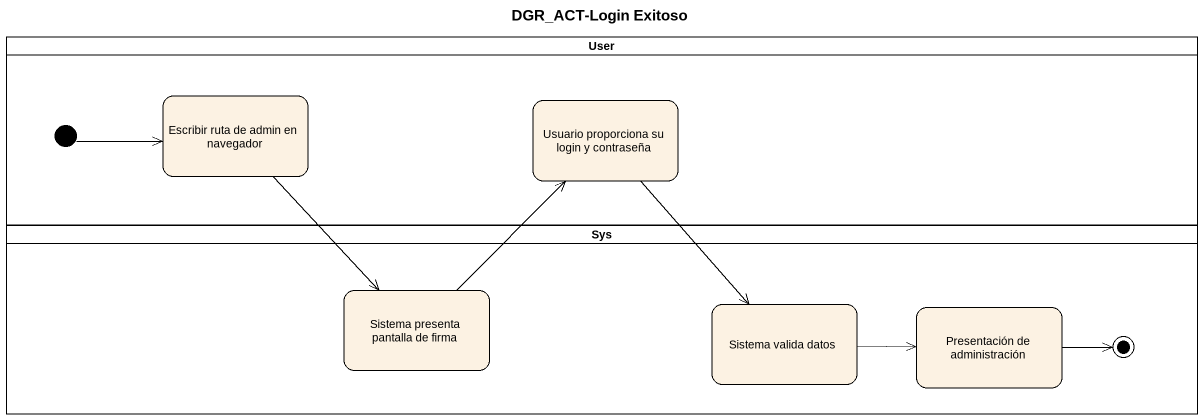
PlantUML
@startuml
title DGR_ACT-Login Exitoso
hide empty description
state User <<partition>> {
  state "Escribir ruta de admin en navegador" as Escribir_ruta_de_admin_en
  state "Usuario proporciona su login y contraseña" as Usuario_proporciona_su
  [*] -right-> Escribir_ruta_de_admin_en
}
state Sys <<partition>> {
  state "Sistema presenta pantalla de firma" as Sistema_presenta_pantalla
  state "Sistema valida datos" as Sistema_valida_datos
  state "Presentación de administración" as Presentación_de
  Presentación_de -right-> [*]
}
Escribir_ruta_de_admin_en --> Sistema_presenta_pantalla
Usuario_proporciona_su --> Sistema_valida_datos
Sistema_presenta_pantalla -up-> Usuario_proporciona_su
Sistema_valida_datos -right-> Presentación_de
@enduml
